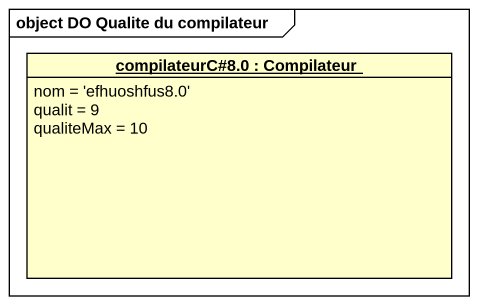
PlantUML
@startuml
mainframe object DO Qualite du compilateur
hide circle
hide empty members
object "compilateurC#8.0 : Compilateur" as compilateurC_8_0 {
  nom = 'efhuoshfus8.0'
  qualit = 9
  qualiteMax = 10
}
@enduml
